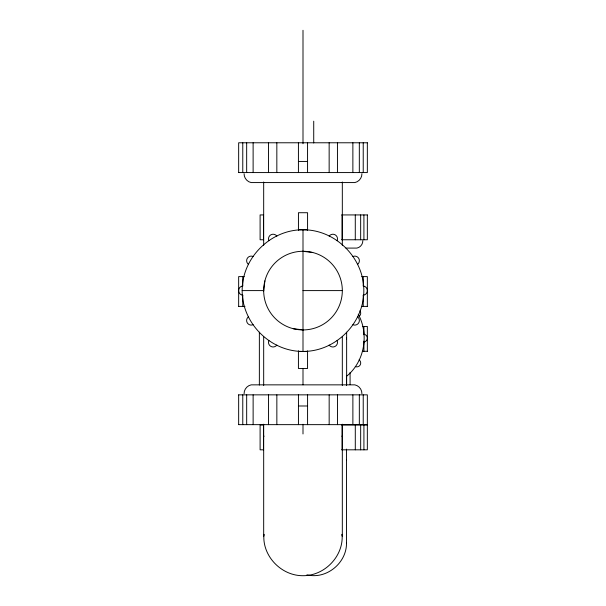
<?xml version="1.0" encoding="UTF-8"?>
<svg xmlns="http://www.w3.org/2000/svg" width="606" height="606" viewBox="0 0 606 606"><rect width="100%" height="100%" fill="white"/><g stroke="black" fill="none" stroke-linecap="round" stroke-linejoin="round"><path stroke-width="0.91" d="M244.082 393.741C243.938 389.575 247.081 385.636 251.172 384.855L354.828 384.855C358.919 385.636 362.062 389.575 361.918 393.741M361.918 173.687C362.062 177.853 358.919 181.785 354.828 182.573L251.172 182.573C247.081 181.785 243.938 177.853 244.082 173.687M362.827 240.688C362.941 244.157 360.32 247.437 356.911 248.089L345.95 248.089M263.678 291.085L264.89 280.889M242.173 290.6C241.968 258.042 270.443 229.568 303 229.772C335.557 229.568 364.032 258.042 363.827 290.6C364.032 323.157 335.557 351.639 303 351.435C270.443 351.639 241.968 323.157 242.173 290.6L263.739 290.6M263.921 534.5L263.678 536.355L263.678 424.208M263.921 534.318C262.133 556.035 281.328 575.905 303 575.7C324.672 575.905 343.867 556.035 342.079 534.318M306.939 574.806C326.52 579.722 346.943 562.8 346.496 542.756M263.678 436.706L263.89 435.949L263.678 436.305M268.92 340.474L268.844 340.602A4.606 4.606 0 0 0 270.306 346.026L271.352 346.624A4.606 4.606 0 0 0 276.768 345.162L276.836 345.041M329.164 236.158L329.232 236.045A4.606 4.606 0 0 1 334.648 234.583L335.694 235.181A4.606 4.606 0 0 1 337.156 240.597L337.08 240.733M346.571 376.265C364.539 361.812 369.319 334.277 358.214 314.196M248.551 316.756L248.422 316.832A4.606 4.606 0 0 0 246.975 322.248L247.581 323.293A4.606 4.606 0 0 0 253.005 324.733L253.119 324.664M352.881 256.535L352.995 256.467A4.606 4.606 0 0 1 358.419 257.914L359.025 258.951A4.606 4.606 0 0 1 357.578 264.375L357.449 264.451M359.093 316.324L359.206 316.264A3.841 3.841 0 0 0 360.411 311.742L359.903 310.878M242.771 286.024L242.62 286.024A4.606 4.606 0 0 0 238.658 290.001L238.658 291.206A4.606 4.606 0 0 0 242.635 295.167L242.771 295.16M363.229 286.04L363.365 286.04A4.606 4.606 0 0 1 367.342 290.001L367.342 291.206A4.606 4.606 0 0 1 363.38 295.175L363.229 295.175M363.918 334.315L364.024 334.315A3.841 3.841 0 0 1 367.342 337.618L367.342 338.618A3.841 3.841 0 0 1 364.039 341.928L363.911 341.935M367.342 142.781L238.658 142.781L238.658 172.574M298.425 161.438L307.56 161.438M238.658 172.574L367.342 172.574L367.342 142.781M341.693 214.933L367.342 214.933M298.44 229.772L307.575 229.772M341.693 239.764L367.342 239.764L367.342 214.933M244.241 276.609L238.658 276.609L238.658 306.401M361.759 276.609L367.342 276.609L367.342 306.401M303 290.6L342.322 290.6A39.322 39.322 0 0 0 283.335 256.543A39.322 39.322 0 0 0 283.335 324.657A39.322 39.322 0 0 0 342.322 290.6M238.658 306.401L244.983 306.401M361.759 306.401L367.342 306.401M362.691 326.452L367.342 326.452L367.342 351.283M362.691 351.283L367.342 351.283M298.425 351.435L307.56 351.435M238.658 394.854L367.342 394.854L367.342 424.647M298.44 405.99L307.575 405.99M238.658 424.647L367.342 424.647M341.693 424.995L367.342 424.995M341.693 449.819L367.342 449.819L367.342 424.995M302.523 251.278L312.711 252.497M293.289 328.71L303.477 329.922M253.126 256.527L252.997 256.452A4.606 4.606 0 0 0 247.581 257.914L246.983 258.951A4.606 4.606 0 0 0 248.445 264.368L248.558 264.436M357.442 316.764L357.555 316.832A4.606 4.606 0 0 1 359.017 322.248L358.419 323.293A4.606 4.606 0 0 1 353.003 324.755L352.874 324.68M359.093 359.919L359.191 359.979A3.841 3.841 0 0 1 360.411 364.494L359.911 365.365A3.841 3.841 0 0 1 355.396 366.577L355.283 366.516M342.322 436.305L342.11 435.949L342.322 436.706M346.496 459.537L346.496 459.878M276.851 236.158L276.775 236.022A4.606 4.606 0 0 0 271.352 234.583L270.306 235.181A4.606 4.606 0 0 0 268.867 240.605L268.935 240.718M337.065 340.481L337.133 340.595A4.606 4.606 0 0 1 335.694 346.018L334.648 346.624A4.606 4.606 0 0 1 329.225 345.185L329.149 345.049M342.079 534.5L342.322 536.355L342.322 424.208M363.911 214.933L363.911 239.764M363.918 326.452L363.918 334.732M363.918 341.17L363.918 351.283M363.918 424.995L363.918 449.819M363.229 142.781L363.229 172.574M363.229 276.609L363.229 285.918M363.229 295.228L363.229 306.401M363.229 394.854L363.229 424.647M360.661 214.933L360.668 239.764M360.668 424.995L360.668 449.819M359.328 142.781L359.328 172.574M359.335 394.854L359.335 424.647M355.283 214.933L355.283 239.764M355.29 424.995L355.29 449.819M352.874 142.781L352.874 172.574M352.881 394.854L352.881 424.647M350.086 372.41L350.086 384.651M346.64 332.179L346.64 385.03M346.496 376.758L346.496 385.507M346.496 449.091L346.496 542.915M342.322 181.982L342.322 245.316M342.322 336.966L342.322 385.454M342.11 214.933L342.11 239.764M342.125 424.995L342.125 449.819M337.444 142.781L337.451 172.574M337.466 394.854L337.459 424.647M329.149 142.781L329.149 172.574M329.164 394.854L329.164 424.647M313.726 121.2L313.726 142.971M307.56 142.781L307.56 172.574M307.575 230.371L307.575 212.721L298.44 212.721L298.44 230.371M307.56 350.829L307.56 368.478L298.425 368.478L298.425 350.829M307.575 394.854L307.575 424.647M303 30.3L303 143.72M303 229.772L303 351.435M303 368.357L303 384.825M303 424.253L303 433.957M298.425 142.781L298.425 172.574M298.44 394.854L298.44 424.647M276.836 142.781L276.836 172.574M276.851 394.854L276.851 424.647M268.534 142.781L268.541 172.574M268.549 394.854L268.556 424.647M263.678 181.982L263.678 245.316M263.678 336.966L263.678 385.454M259.36 332.179L259.36 385.03M253.119 142.781L253.119 172.574M253.126 394.854L253.126 424.647M246.665 142.781L246.665 172.574M246.672 394.854L246.672 424.647M242.771 142.781L242.771 172.574M242.771 276.609L242.771 285.918M242.771 295.228L242.771 306.401M242.771 394.854L242.771 424.647M238.658 394.854L238.658 424.647M346.488 337.716A32.769 32.769 0 0 1 346.465 339.421M263.534 214.933L260.103 214.933L260.11 239.764L263.534 239.764L263.534 214.933M263.534 424.995L260.103 424.995L260.11 449.819L263.534 449.819L263.534 424.995"/></g></svg>
